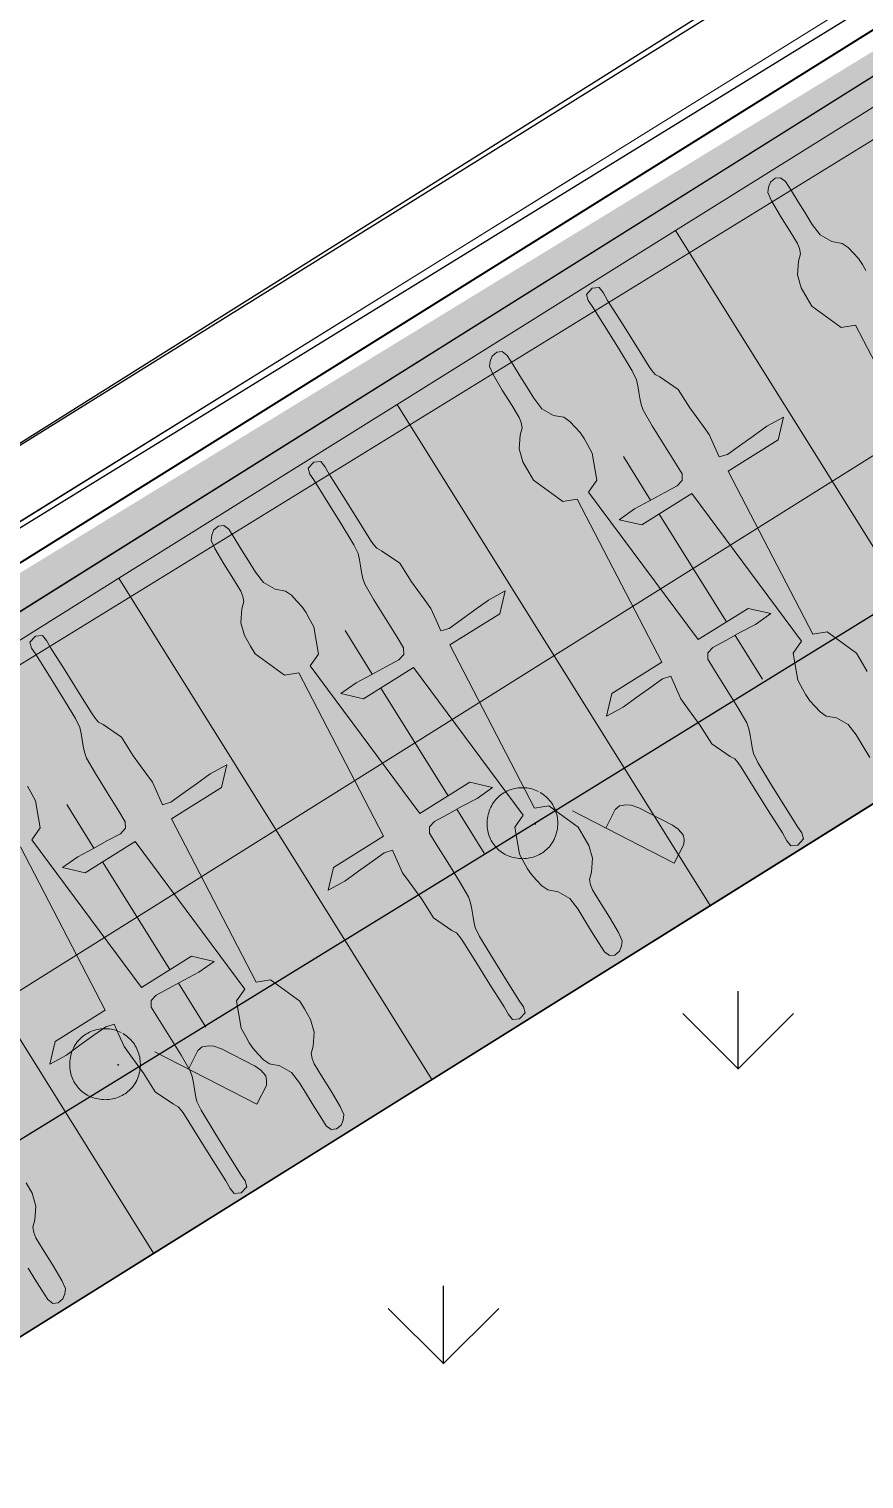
# Model space of a CAD drawing. Header units: metres. Extents: x 3 to 509016, y 4 to 6969473.
# Drawn here: x 507753.195 to 507755.74, y 6967248.743 to 6967253.16 of the extents above; entities that cross this region are included whole.
import ezdxf

# ---------------------------------------------------------------- set-up
doc = ezdxf.new("R2010")
doc.units = ezdxf.units.M
doc.layers.add('_PROP-BDY', color=6, linetype='Continuous', plot=False)
doc.layers.add('defpoints_hatch_bdy', color=47, linetype='Continuous', plot=False)
for name, color, linetype, lineweight in [('A-DETL-GENF', 252, 'Continuous', 5), ('A-FLOR', 252, 'Continuous', 5), ('D_UG_PIPES', 252, 'EXIST_SWD', 0), ('ROAD_FURNITURE', 252, 'Continuous', 0), ('S_RM_UG_PIPES', 252, 'EXIST_RISINGMAIN', 0)]:
    doc.layers.add(name, color=color, linetype=linetype, lineweight=lineweight)
for name, color, linetype in [('HATCH_LANDSCAPE', 1, 'Continuous'), ('mga2020bdy', 252, 'Continuous'), ('mga2020ROAD_FURNITURE', 252, 'Continuous'), ('mga2020ROAD_KERB_BACK', 252, 'Continuous'), ('mga2020ROAD_KERB_LIP', 252, 'Continuous'), ('mga2020TOPO_GEN', 252, 'Continuous'), ('STRINGS LIP', 60, 'Continuous'), ('XREF', 7, 'Continuous')]:
    doc.layers.add(name, color=color, linetype=linetype)
doc.layers.add('HATCH_PAVEMENT_FOOTPATH', color=7, linetype='Continuous', true_color=0xffe8a3)
doc.styles.get("Standard").update_dxf_attribs({"font": 'ARIALN.TTF'})
doc.linetypes.add('EXIST_RISINGMAIN', pattern='A,5,-2.5,5,-2,["RM",Standard,S=2.5,R=0,X=0,Y=-1.25],-5,5,-2.5,5,-2.5', length=34.5)
doc.linetypes.add('EXIST_SWD', pattern='A,5,-2.5,5,-2,["SWD",Standard,S=2.5,R=0,X=0,Y=-1.25],-8,5,-2.5,5,-2.5', length=37.5)

# ---------------------------------------------------------------- blocks, each defined once
blk = doc.blocks.new('XD_HATCH')
at = {"layer": 'HATCH_LANDSCAPE', "ltscale": 0.5}
h = blk.add_hatch(dxfattribs=at)
h.set_pattern_fill('GRASS', color=256, scale=0.05)
h.paths.add_polyline_path([(507765.6876, 6967256.9979), (507766.7115, 6967255.4419), (507751.6164, 6967242.3217), (507748.7956, 6967245.5671), (507737.8253, 6967236.032), (507740.6461, 6967232.7866), (507736.5214, 6967229.2015), (507736.2584, 6967228.8951), (507736.0784, 6967229.1466), (507735.8162, 6967229.5596), (507735.5842, 6967229.9902), (507735.3834, 6967230.4363), (507735.2151, 6967230.8956), (507735.1947, 6967230.9601), (507735.1169, 6967231.2239), (507735.0799, 6967231.3658), (507734.9786, 6967231.8443), (507734.9118, 6967232.3289), (507734.8797, 6967232.8171), (507734.8803, 6967233.246), (507734.8828, 6967233.3062), (507734.9203, 6967233.7944), (507734.9896, 6967234.2792), (507735.0933, 6967234.7572), (507735.1745, 6967235.0486), (507735.231, 6967235.2266), (507735.4019, 6967235.6849), (507735.5476, 6967236.0122), (507735.6051, 6967236.1298), (507735.6577, 6967236.2326), (507735.8387, 6967236.5602), (507736.1023, 6967236.972), (507736.3513, 6967237.3085), (507736.3954, 6967237.3633), (507736.7158, 6967237.7327), (507737.0357, 6967238.0527), (507737.0624, 6967238.0775), (507737.2362, 6967238.2327), (507737.8116, 6967238.7328), (507738.189, 6967239.0609), (507738.5664, 6967239.3889), (507738.9437, 6967239.7169), (507739.3211, 6967240.0449), (507739.6985, 6967240.3729), (507739.8922, 6967240.5412), (507740.4538, 6967241.028), (507740.8316, 6967241.3555), (507741.2094, 6967241.683), (507741.5872, 6967242.0104), (507741.9651, 6967242.3379), (507742.3429, 6967242.6654), (507742.7207, 6967242.9929), (507743.0985, 6967243.3204), (507743.4764, 6967243.6479), (507743.8542, 6967243.9754), (507744.232, 6967244.3028), (507744.6098, 6967244.6303), (507744.9877, 6967244.9578), (507745.3655, 6967245.2853), (507745.7433, 6967245.6128), (507746.1211, 6967245.9403), (507746.499, 6967246.2678), (507746.8768, 6967246.5953), (507747.2546, 6967246.9227), (507747.6324, 6967247.2502), (507748.0103, 6967247.5777), (507748.3881, 6967247.9052), (507748.7659, 6967248.2327), (507749.1437, 6967248.5602), (507749.5216, 6967248.8877), (507749.8994, 6967249.2152), (507750.2772, 6967249.5426), (507750.655, 6967249.8701), (507750.8401, 6967250.0329), (507750.9252, 6967249.8972), (507751.8789, 6967248.3707), (507765.4483, 6967256.8484)])
at = {"layer": 'HATCH_PAVEMENT_FOOTPATH'}
h = blk.add_hatch(color=256, dxfattribs=at)
h.dxf.hatch_style = 1
h.paths.add_polyline_path([(507751.8789, 6967248.3707), (507750.8192, 6967250.0668), (507764.199, 6967258.2482), (507768.6503, 6967260.7366), (507768.8747, 6967259.5551), (507765.4333, 6967257.405), (507765.6876, 6967256.9979)])
at = {"elevation": 4.784}
blk.add_lwpolyline([(507750.655, 6967249.8701), (507750.8401, 6967250.0329), (507750.9252, 6967249.8972), (507751.8789, 6967248.3707), (507765.4483, 6967256.8484), (507765.4746, 6967256.8649), (507766.7115, 6967255.4419), (507751.6164, 6967242.3217), (507748.7956, 6967245.5671)], dxfattribs=at)
at = {"layer": 'defpoints_hatch_bdy', "color": 4}
blk.add_lwpolyline([(507751.8789, 6967248.3707), (507750.8192, 6967250.0668), (507764.6279, 6967258.6941), (507765.6876, 6967256.9979)], close=True, dxfattribs=at)
blk = doc.blocks.new('25027_BNP_Skygate Play-Sheet - 000101 - SITE PLAN')
at = {"layer": '_PROP-BDY'}
blk.add_line((-2226983.4, 4009381.8), (-2226983.4, 4059443.9), dxfattribs=at)
at = {"layer": 'A-DETL-GENF'}
for p, q in [((-2228950.3, 4027767.5), (-2228957.7, 4027752.5)), ((-2228932.3, 4027774.6), (-2228950.3, 4027767.5)), ((-2228898.5, 4027774.4), (-2228932.3, 4027774.6)), ((-2228858.9, 4027774.4), (-2228898.5, 4027774.4)), ((-2228819.3, 4027774.6), (-2228858.9, 4027774.4)), ((-2228957.7, 4027752.5), (-2228954.9, 4027734.6)), ((-2228954.9, 4027734.6), (-2228945.4, 4027720.9)), ((-2228945.4, 4027720.9), (-2228932.4, 4027710.4)), ((-2228932.4, 4027710.4), (-2228905.6, 4027706.7)), ((-2228905.6, 4027706.7), (-2228850.9, 4027705.8)), ((-2228850.9, 4027705.8), (-2228796, 4027705.9)), ((-2228796, 4027705.9), (-2228753.2, 4027705)), ((-2228753.2, 4027705), (-2228736.5, 4027702.1)), ((-2228736.5, 4027702.1), (-2228721.5, 4027696)), ((-2228721.5, 4027696), (-2228705.7, 4027679.2)), ((-2228705.7, 4027679.2), (-2228671.7, 4027654.1)), ((-2228671.7, 4027654.1), (-2228632.4, 4027643.4)), ((-2228632.4, 4027643.4), (-2228596, 4027641.5)), ((-2228327.2, 4027388.7), (-2228330.4, 4027331.4)), ((-2228276.9, 4027338.4), (-2228327.2, 4027388.7)), ((-2228330.4, 4027331.4), (-2228326.6, 4027280.1)), ((-2228276.9, 4027158.4), (-2228276.9, 4027338.4)), ((-2228326.6, 4027280.1), (-2228323.7, 4027228.7)), ((-2228323.7, 4027228.7), (-2228320.8, 4027183.8)), ((-2228320.8, 4027183.8), (-2228327.8, 4027157.9)), ((-2228568.4, 4027161.7), (-2228630.5, 4027134.5)), ((-2228501.7, 4027161.9), (-2228568.4, 4027161.7)), ((-2228436.6, 4027166.5), (-2228501.7, 4027161.9)), ((-2228402, 4027168.6), (-2228436.6, 4027166.5)), ((-2228362.8, 4027163.1), (-2228402, 4027168.6)), ((-2228327.8, 4027157.9), (-2228362.8, 4027163.1)), ((-2227718.6, 4027113.7), (-2228276.9, 4027158.4)), ((-2228959.2, 4027121.6), (-2228968.8, 4027102.5)), ((-2228968.8, 4027102.5), (-2228961.9, 4027078)), ((-2228939.7, 4027123.8), (-2228959.2, 4027121.6)), ((-2228912.5, 4027122.5), (-2228939.7, 4027123.8)), ((-2228831.8, 4027122.9), (-2228912.5, 4027122.5)), ((-2228751, 4027122.9), (-2228831.8, 4027122.9)), ((-2228675.8, 4027123.2), (-2228751, 4027122.9)), ((-2228660.1, 4027123.6), (-2228675.8, 4027123.2)), ((-2228644.7, 4027125.8), (-2228660.1, 4027123.6)), ((-2228630.5, 4027134.5), (-2228644.7, 4027125.8)), ((-2228961.9, 4027078), (-2228943.7, 4027072.4)), ((-2228943.7, 4027072.4), (-2228922.6, 4027073.7)), ((-2228922.6, 4027073.7), (-2228852.1, 4027073.3)), ((-2228852.1, 4027073.3), (-2228771.4, 4027073.3)), ((-2228771.4, 4027073.3), (-2228690.6, 4027072.5)), ((-2228690.6, 4027072.5), (-2228660.7, 4027069.6)), ((-2228660.7, 4027069.6), (-2228643.2, 4027062.7)), ((-2228643.2, 4027062.7), (-2228625.6, 4027055)), ((-2228625.6, 4027055), (-2228607.6, 4027048.2)), ((-2228607.6, 4027048.2), (-2228589.5, 4027041.1)), ((-2228276.9, 4027028.6), (-2227718.6, 4027073.3)), ((-2227718.6, 4027073.3), (-2227701.5, 4027032.5)), ((-2228589.5, 4027041.1), (-2228571.2, 4027036.7)), ((-2228571.2, 4027036.7), (-2228516.3, 4027035.2)), ((-2228516.3, 4027035.2), (-2228449.2, 4027034.8)), ((-2228449.2, 4027034.8), (-2228382, 4027035.6)), ((-2228382, 4027035.6), (-2228343.7, 4027034.6)), ((-2228343.7, 4027034.6), (-2228326.6, 4027024.7)), ((-2228326.6, 4027024.7), (-2228320.8, 4027003.2)), ((-2228276.9, 4026848.6), (-2228276.9, 4027028.6)), ((-2227839.6, 4027038.9), (-2227889.9, 4026988.6)), ((-2227836.4, 4026981.6), (-2227839.6, 4027038.9)), ((-2227701.5, 4027032.5), (-2227623.7, 4027001)), ((-2228320.8, 4027003.2), (-2228323.7, 4026958.4)), ((-2227889.9, 4026988.6), (-2227889.9, 4026808.6)), ((-2227840.1, 4026930.3), (-2227836.4, 4026981.6)), ((-2227623.7, 4027001), (-2227594.1, 4026999.2)), ((-2227594.1, 4026999.2), (-2227572.7, 4026998.2)), ((-2228323.7, 4026958.4), (-2228326.6, 4026906.9)), ((-2227843, 4026878.9), (-2227840.1, 4026930.3)), ((-2228326.6, 4026906.9), (-2228330.4, 4026855.6)), ((-2227846, 4026834), (-2227843, 4026878.9)), ((-2228660.9, 4026829.5), (-2228681.2, 4026820.8)), ((-2228637.2, 4026834.6), (-2228660.9, 4026829.5)), ((-2228615.4, 4026838), (-2228637.2, 4026834.6)), ((-2228594.1, 4026839), (-2228615.4, 4026838)), ((-2228572.6, 4026838), (-2228594.1, 4026839)), ((-2228543.1, 4026836.3), (-2228572.6, 4026838)), ((-2228465.3, 4026804.7), (-2228543.1, 4026836.3)), ((-2228330.4, 4026855.6), (-2228327.2, 4026798.3)), ((-2228327.2, 4026798.3), (-2228276.9, 4026848.6)), ((-2227840.1, 4026812.6), (-2227846, 4026834)), ((-2228702.7, 4026797.3), (-2228738.4, 4026778)), ((-2228681.2, 4026820.8), (-2228702.7, 4026797.3)), ((-2228448.1, 4026763.9), (-2228465.3, 4026804.7)), ((-2227889.9, 4026808.6), (-2228448.1, 4026763.9)), ((-2227823, 4026802.6), (-2227840.1, 4026812.6)), ((-2227784.8, 4026801.6), (-2227823, 4026802.6)), ((-2227717.6, 4026802.4), (-2227784.8, 4026801.6)), ((-2227650.4, 4026802), (-2227717.6, 4026802.4)), ((-2227595.5, 4026800.5), (-2227650.4, 4026802)), ((-2227577.3, 4026796.1), (-2227595.5, 4026800.5)), ((-2227559.1, 4026789.1), (-2227577.3, 4026796.1)), ((-2227541.2, 4026782.2), (-2227559.1, 4026789.1)), ((-2228950.3, 4026767.5), (-2228957.7, 4026752.5)), ((-2228957.7, 4026752.5), (-2228954.9, 4026734.6)), ((-2228932.3, 4026774.6), (-2228950.3, 4026767.5)), ((-2228898.5, 4026774.4), (-2228932.3, 4026774.6)), ((-2228858.9, 4026774.4), (-2228898.5, 4026774.4)), ((-2228819.3, 4026774.6), (-2228858.9, 4026774.4)), ((-2228778.4, 4026774.1), (-2228819.3, 4026774.6)), ((-2228738.4, 4026778), (-2228778.4, 4026774.1)), ((-2227523.6, 4026774.5), (-2227541.2, 4026782.2)), ((-2227506, 4026767.6), (-2227523.6, 4026774.5)), ((-2227476.1, 4026764.7), (-2227506, 4026767.6)), ((-2227395.4, 4026763.9), (-2227476.1, 4026764.7)), ((-2227314.7, 4026763.9), (-2227395.4, 4026763.9)), ((-2227244.1, 4026763.5), (-2227314.7, 4026763.9)), ((-2227223, 4026764.8), (-2227244.1, 4026763.5)), ((-2227204.9, 4026759.2), (-2227223, 4026764.8)), ((-2227198, 4026734.7), (-2227204.9, 4026759.2)), ((-2228954.9, 4026734.6), (-2228945.4, 4026720.9)), ((-2228945.4, 4026720.9), (-2228932.4, 4026710.4)), ((-2228932.4, 4026710.4), (-2228905.6, 4026706.7)), ((-2228905.6, 4026706.7), (-2228850.9, 4026705.8)), ((-2228850.9, 4026705.8), (-2228796, 4026705.9)), ((-2228796, 4026705.9), (-2228753.2, 4026705)), ((-2228753.2, 4026705), (-2228736.5, 4026702.1)), ((-2228736.5, 4026702.1), (-2228721.5, 4026696)), ((-2228721.5, 4026696), (-2228705.7, 4026679.2)), ((-2228465.3, 4026682.7), (-2228448.1, 4026723.5)), ((-2228448.1, 4026723.5), (-2227889.9, 4026678.8)), ((-2227598.3, 4026675.5), (-2227536.3, 4026702.7)), ((-2227536.3, 4026702.7), (-2227522, 4026711.4)), ((-2227522, 4026711.4), (-2227506.7, 4026713.7)), ((-2227506.7, 4026713.7), (-2227490.9, 4026714)), ((-2227490.9, 4026714), (-2227415.7, 4026714.3)), ((-2227415.7, 4026714.3), (-2227335, 4026714.3)), ((-2227335, 4026714.3), (-2227254.2, 4026714.7)), ((-2227254.2, 4026714.7), (-2227227.1, 4026713.4)), ((-2227227.1, 4026713.4), (-2227207.5, 4026715.6)), ((-2227207.5, 4026715.6), (-2227198, 4026734.7)), ((-2228705.7, 4026679.2), (-2228671.7, 4026654.1)), ((-2228671.7, 4026654.1), (-2228632.4, 4026643.4)), ((-2228568.2, 4026641), (-2228465.3, 4026682.7)), ((-2227889.9, 4026678.8), (-2227889.9, 4026498.8)), ((-2227846, 4026653.4), (-2227838.9, 4026679.3)), ((-2227843, 4026608.5), (-2227846, 4026653.4)), ((-2227838.9, 4026679.3), (-2227803.9, 4026674.2)), ((-2227803.9, 4026674.2), (-2227764.8, 4026668.6)), ((-2227764.8, 4026668.6), (-2227730.1, 4026670.7)), ((-2227730.1, 4026670.7), (-2227665, 4026675.4)), ((-2227665, 4026675.4), (-2227598.3, 4026675.5)), ((-2228632.4, 4026643.4), (-2228596, 4026641.5)), ((-2228596, 4026641.5), (-2228568.2, 4026641)), ((-2227840.1, 4026557.1), (-2227843, 4026608.5)), ((-2227836.4, 4026505.8), (-2227840.1, 4026557.1)), ((-2227889.9, 4026498.8), (-2227839.6, 4026448.5)), ((-2227839.6, 4026448.5), (-2227836.4, 4026505.8)), ((-2228327.2, 4026388.7), (-2228330.4, 4026331.4)), ((-2228276.9, 4026338.4), (-2228327.2, 4026388.7)), ((-2228330.4, 4026331.4), (-2228326.6, 4026280.1)), ((-2228276.9, 4026158.4), (-2228276.9, 4026338.4)), ((-2228326.6, 4026280.1), (-2228323.7, 4026228.7)), ((-2228323.7, 4026228.7), (-2228320.8, 4026183.8)), ((-2228436.6, 4026166.5), (-2228501.7, 4026161.9)), ((-2228402, 4026168.6), (-2228436.6, 4026166.5)), ((-2228362.8, 4026163.1), (-2228402, 4026168.6)), ((-2228320.8, 4026183.8), (-2228327.8, 4026157.9)), ((-2227598.6, 4026196.3), (-2227701.5, 4026154.5)), ((-2227570.7, 4026195.7), (-2227598.6, 4026196.3)), ((-2227534.4, 4026193.9), (-2227570.7, 4026195.7)), ((-2227495, 4026183.2), (-2227534.4, 4026193.9)), ((-2227461, 4026158.1), (-2227495, 4026183.2)), ((-2228959.2, 4026121.6), (-2228968.8, 4026102.5)), ((-2228939.7, 4026123.8), (-2228959.2, 4026121.6)), ((-2228912.5, 4026122.5), (-2228939.7, 4026123.8)), ((-2228831.8, 4026122.9), (-2228912.5, 4026122.5)), ((-2228751, 4026122.9), (-2228831.8, 4026122.9)), ((-2228675.8, 4026123.2), (-2228751, 4026122.9)), ((-2228660.1, 4026123.6), (-2228675.8, 4026123.2)), ((-2228644.7, 4026125.8), (-2228660.1, 4026123.6)), ((-2228630.5, 4026134.5), (-2228644.7, 4026125.8)), ((-2228568.4, 4026161.7), (-2228630.5, 4026134.5)), ((-2228501.7, 4026161.9), (-2228568.4, 4026161.7)), ((-2228327.8, 4026157.9), (-2228362.8, 4026163.1)), ((-2227718.6, 4026113.7), (-2228276.9, 4026158.4)), ((-2227701.5, 4026154.5), (-2227718.6, 4026113.7)), ((-2227445.2, 4026141.2), (-2227461, 4026158.1)), ((-2227430.2, 4026135.1), (-2227445.2, 4026141.2)), ((-2227413.6, 4026132.2), (-2227430.2, 4026135.1)), ((-2227370.7, 4026131.3), (-2227413.6, 4026132.2)), ((-2227315.9, 4026131.4), (-2227370.7, 4026131.3)), ((-2227261.1, 4026130.5), (-2227315.9, 4026131.4)), ((-2227234.4, 4026126.8), (-2227261.1, 4026130.5)), ((-2227221.4, 4026116.4), (-2227234.4, 4026126.8)), ((-2228968.8, 4026102.5), (-2228961.9, 4026078)), ((-2228961.9, 4026078), (-2228943.7, 4026072.4)), ((-2227211.9, 4026102.6), (-2227221.4, 4026116.4)), ((-2227216.5, 4026069.7), (-2227209, 4026084.7)), ((-2227209, 4026084.7), (-2227211.9, 4026102.6)), ((-2228943.7, 4026072.4), (-2228922.6, 4026073.7)), ((-2228922.6, 4026073.7), (-2228852.1, 4026073.3)), ((-2228852.1, 4026073.3), (-2228771.4, 4026073.3)), ((-2228771.4, 4026073.3), (-2228690.6, 4026072.5)), ((-2228690.6, 4026072.5), (-2228660.7, 4026069.6)), ((-2228660.7, 4026069.6), (-2228643.2, 4026062.7)), ((-2228643.2, 4026062.7), (-2228625.6, 4026055)), ((-2228625.6, 4026055), (-2228607.6, 4026048.2)), ((-2228607.6, 4026048.2), (-2228589.5, 4026041.1)), ((-2228589.5, 4026041.1), (-2228571.2, 4026036.7)), ((-2228571.2, 4026036.7), (-2228516.3, 4026035.2)), ((-2228516.3, 4026035.2), (-2228449.2, 4026034.8)), ((-2228449.2, 4026034.8), (-2228382, 4026035.6)), ((-2228382, 4026035.6), (-2228343.7, 4026034.6)), ((-2228343.7, 4026034.6), (-2228326.6, 4026024.7)), ((-2228276.9, 4026028.6), (-2227718.6, 4026073.3)), ((-2227839.6, 4026038.9), (-2227889.9, 4025988.6)), ((-2227836.4, 4025981.6), (-2227839.6, 4026038.9)), ((-2227718.6, 4026073.3), (-2227701.5, 4026032.5)), ((-2227701.5, 4026032.5), (-2227623.7, 4026001)), ((-2227485.6, 4026016.4), (-2227464.1, 4026040)), ((-2227464.1, 4026040), (-2227428.3, 4026059.2)), ((-2227428.3, 4026059.2), (-2227388.4, 4026063.1)), ((-2227388.4, 4026063.1), (-2227347.4, 4026062.6)), ((-2227347.4, 4026062.6), (-2227307.8, 4026062.8)), ((-2227307.8, 4026062.8), (-2227268.2, 4026062.8)), ((-2227268.2, 4026062.8), (-2227234.4, 4026062.6)), ((-2227234.4, 4026062.6), (-2227216.5, 4026069.7)), ((-2228326.6, 4026024.7), (-2228320.8, 4026003.2)), ((-2228320.8, 4026003.2), (-2228323.7, 4025958.4)), ((-2228276.9, 4025848.6), (-2228276.9, 4026028.6)), ((-2227889.9, 4025988.6), (-2227889.9, 4025808.6)), ((-2227623.7, 4026001), (-2227594.1, 4025999.2)), ((-2227594.1, 4025999.2), (-2227572.7, 4025998.2)), ((-2227572.7, 4025998.2), (-2227551.3, 4025999.2)), ((-2227551.3, 4025999.2), (-2227529.6, 4026002.6)), ((-2227529.6, 4026002.6), (-2227505.8, 4026007.7)), ((-2227505.8, 4026007.7), (-2227485.6, 4026016.4)), ((-2228323.7, 4025958.4), (-2228326.6, 4025906.9)), ((-2227840.1, 4025930.3), (-2227836.4, 4025981.6)), ((-2228326.6, 4025906.9), (-2228330.4, 4025855.6)), ((-2227843, 4025878.9), (-2227840.1, 4025930.3)), ((-2228330.4, 4025855.6), (-2228327.2, 4025798.3)), ((-2227846, 4025834), (-2227843, 4025878.9)), ((-2228681.2, 4025820.8), (-2228702.7, 4025797.3)), ((-2228660.9, 4025829.5), (-2228681.2, 4025820.8)), ((-2228637.2, 4025834.6), (-2228660.9, 4025829.5)), ((-2228615.4, 4025838), (-2228637.2, 4025834.6)), ((-2228594.1, 4025839), (-2228615.4, 4025838)), ((-2228572.6, 4025838), (-2228594.1, 4025839)), ((-2228543.1, 4025836.3), (-2228572.6, 4025838)), ((-2228465.3, 4025804.7), (-2228543.1, 4025836.3)), ((-2228327.2, 4025798.3), (-2228276.9, 4025848.6)), ((-2227840.1, 4025812.6), (-2227846, 4025834)), ((-2227823, 4025802.6), (-2227840.1, 4025812.6)), ((-2228950.3, 4025767.5), (-2228957.7, 4025752.5)), ((-2228932.3, 4025774.6), (-2228950.3, 4025767.5)), ((-2228898.5, 4025774.4), (-2228932.3, 4025774.6)), ((-2228858.9, 4025774.4), (-2228898.5, 4025774.4)), ((-2228819.3, 4025774.6), (-2228858.9, 4025774.4)), ((-2228778.4, 4025774.1), (-2228819.3, 4025774.6)), ((-2228738.4, 4025778), (-2228778.4, 4025774.1)), ((-2228702.7, 4025797.3), (-2228738.4, 4025778)), ((-2228448.1, 4025763.9), (-2228465.3, 4025804.7)), ((-2227889.9, 4025808.6), (-2228448.1, 4025763.9)), ((-2227784.8, 4025801.6), (-2227823, 4025802.6)), ((-2227717.6, 4025802.4), (-2227784.8, 4025801.6)), ((-2227650.4, 4025802), (-2227717.6, 4025802.4)), ((-2227595.5, 4025800.5), (-2227650.4, 4025802)), ((-2227577.3, 4025796.1), (-2227595.5, 4025800.5)), ((-2227559.1, 4025789.1), (-2227577.3, 4025796.1)), ((-2227541.2, 4025782.2), (-2227559.1, 4025789.1)), ((-2227523.6, 4025774.5), (-2227541.2, 4025782.2)), ((-2227506, 4025767.6), (-2227523.6, 4025774.5)), ((-2227476.1, 4025764.7), (-2227506, 4025767.6)), ((-2228957.7, 4025752.5), (-2228954.9, 4025734.6)), ((-2228954.9, 4025734.6), (-2228945.4, 4025720.9)), ((-2228465.3, 4025682.7), (-2228448.1, 4025723.5)), ((-2228448.1, 4025723.5), (-2227889.9, 4025678.8)), ((-2227395.4, 4025763.9), (-2227476.1, 4025764.7)), ((-2227314.7, 4025763.9), (-2227395.4, 4025763.9)), ((-2227244.1, 4025763.5), (-2227314.7, 4025763.9)), ((-2227223, 4025764.8), (-2227244.1, 4025763.5)), ((-2227204.9, 4025759.2), (-2227223, 4025764.8)), ((-2227207.5, 4025715.6), (-2227198, 4025734.7)), ((-2227198, 4025734.7), (-2227204.9, 4025759.2)), ((-2228945.4, 4025720.9), (-2228932.4, 4025710.4)), ((-2228932.4, 4025710.4), (-2228905.6, 4025706.7)), ((-2228905.6, 4025706.7), (-2228850.9, 4025705.8)), ((-2228850.9, 4025705.8), (-2228796, 4025705.9)), ((-2228796, 4025705.9), (-2228753.2, 4025705)), ((-2228753.2, 4025705), (-2228736.5, 4025702.1)), ((-2228736.5, 4025702.1), (-2228721.5, 4025696)), ((-2228721.5, 4025696), (-2228705.7, 4025679.2)), ((-2228705.7, 4025679.2), (-2228671.7, 4025654.1)), ((-2228568.2, 4025641), (-2228465.3, 4025682.7)), ((-2227889.9, 4025678.8), (-2227889.9, 4025498.8)), ((-2227846, 4025653.4), (-2227838.9, 4025679.3)), ((-2227838.9, 4025679.3), (-2227803.9, 4025674.2)), ((-2227598.3, 4025675.5), (-2227536.3, 4025702.7)), ((-2227536.3, 4025702.7), (-2227522, 4025711.4)), ((-2227522, 4025711.4), (-2227506.7, 4025713.7)), ((-2227506.7, 4025713.7), (-2227490.9, 4025714)), ((-2227490.9, 4025714), (-2227415.7, 4025714.3)), ((-2227415.7, 4025714.3), (-2227335, 4025714.3)), ((-2227335, 4025714.3), (-2227254.2, 4025714.7)), ((-2227254.2, 4025714.7), (-2227227.1, 4025713.4)), ((-2227227.1, 4025713.4), (-2227207.5, 4025715.6)), ((-2228671.7, 4025654.1), (-2228632.4, 4025643.4)), ((-2228632.4, 4025643.4), (-2228596, 4025641.5)), ((-2228596, 4025641.5), (-2228568.2, 4025641)), ((-2227843, 4025608.5), (-2227846, 4025653.4)), ((-2227803.9, 4025674.2), (-2227764.8, 4025668.6)), ((-2227764.8, 4025668.6), (-2227730.1, 4025670.7)), ((-2227730.1, 4025670.7), (-2227665, 4025675.4)), ((-2227665, 4025675.4), (-2227598.3, 4025675.5)), ((-2227840.1, 4025557.1), (-2227843, 4025608.5)), ((-2227836.4, 4025505.8), (-2227840.1, 4025557.1)), ((-2227839.6, 4025448.5), (-2227836.4, 4025505.8)), ((-2227889.9, 4025498.8), (-2227839.6, 4025448.5)), ((-2228327.2, 4025388.7), (-2228330.4, 4025331.4)), ((-2228276.9, 4025338.4), (-2228327.2, 4025388.7)), ((-2228330.4, 4025331.4), (-2228326.6, 4025280.1)), ((-2228276.9, 4025158.4), (-2228276.9, 4025338.4)), ((-2228326.6, 4025280.1), (-2228323.7, 4025228.7)), ((-2228323.7, 4025228.7), (-2228320.8, 4025183.8)), ((-2227598.6, 4025196.3), (-2227701.5, 4025154.5)), ((-2227570.7, 4025195.7), (-2227598.6, 4025196.3)), ((-2227534.4, 4025193.9), (-2227570.7, 4025195.7)), ((-2227495, 4025183.2), (-2227534.4, 4025193.9)), ((-2228568.4, 4025161.7), (-2228630.5, 4025134.5)), ((-2228501.7, 4025161.9), (-2228568.4, 4025161.7)), ((-2228436.6, 4025166.5), (-2228501.7, 4025161.9)), ((-2228402, 4025168.6), (-2228436.6, 4025166.5)), ((-2228362.8, 4025163.1), (-2228402, 4025168.6)), ((-2228327.8, 4025157.9), (-2228362.8, 4025163.1)), ((-2228320.8, 4025183.8), (-2228327.8, 4025157.9)), ((-2227718.6, 4025113.7), (-2228276.9, 4025158.4)), ((-2227701.5, 4025154.5), (-2227718.6, 4025113.7)), ((-2227461, 4025158.1), (-2227495, 4025183.2)), ((-2227445.2, 4025141.2), (-2227461, 4025158.1)), ((-2228959.2, 4025121.6), (-2228968.8, 4025102.5)), ((-2228939.7, 4025123.8), (-2228959.2, 4025121.6)), ((-2228912.5, 4025122.5), (-2228939.7, 4025123.8)), ((-2228831.8, 4025122.9), (-2228912.5, 4025122.5)), ((-2228751, 4025122.9), (-2228831.8, 4025122.9)), ((-2228675.8, 4025123.2), (-2228751, 4025122.9)), ((-2228660.1, 4025123.6), (-2228675.8, 4025123.2)), ((-2228644.7, 4025125.8), (-2228660.1, 4025123.6)), ((-2228630.5, 4025134.5), (-2228644.7, 4025125.8)), ((-2227430.2, 4025135.1), (-2227445.2, 4025141.2)), ((-2227413.6, 4025132.2), (-2227430.2, 4025135.1)), ((-2227370.7, 4025131.3), (-2227413.6, 4025132.2)), ((-2227315.9, 4025131.4), (-2227370.7, 4025131.3)), ((-2227261.1, 4025130.5), (-2227315.9, 4025131.4)), ((-2227234.4, 4025126.8), (-2227261.1, 4025130.5)), ((-2227221.4, 4025116.4), (-2227234.4, 4025126.8)), ((-2227211.9, 4025102.6), (-2227221.4, 4025116.4)), ((-2228968.8, 4025102.5), (-2228961.9, 4025078)), ((-2228961.9, 4025078), (-2228943.7, 4025072.4)), ((-2228943.7, 4025072.4), (-2228922.6, 4025073.7)), ((-2228922.6, 4025073.7), (-2228852.1, 4025073.3)), ((-2228852.1, 4025073.3), (-2228771.4, 4025073.3)), ((-2228771.4, 4025073.3), (-2228690.6, 4025072.5)), ((-2228690.6, 4025072.5), (-2228660.7, 4025069.6)), ((-2228660.7, 4025069.6), (-2228643.2, 4025062.7)), ((-2228643.2, 4025062.7), (-2228625.6, 4025055)), ((-2228276.9, 4025028.6), (-2227718.6, 4025073.3)), ((-2227718.6, 4025073.3), (-2227701.5, 4025032.5)), ((-2227428.3, 4025059.2), (-2227388.4, 4025063.1)), ((-2227388.4, 4025063.1), (-2227347.4, 4025062.6)), ((-2227347.4, 4025062.6), (-2227307.8, 4025062.8)), ((-2227307.8, 4025062.8), (-2227268.2, 4025062.8)), ((-2227268.2, 4025062.8), (-2227234.4, 4025062.6)), ((-2227234.4, 4025062.6), (-2227216.5, 4025069.7)), ((-2227216.5, 4025069.7), (-2227209, 4025084.7)), ((-2227209, 4025084.7), (-2227211.9, 4025102.6)), ((-2228625.6, 4025055), (-2228607.6, 4025048.2)), ((-2228607.6, 4025048.2), (-2228589.5, 4025041.1)), ((-2228589.5, 4025041.1), (-2228571.2, 4025036.7)), ((-2228571.2, 4025036.7), (-2228516.3, 4025035.2)), ((-2228516.3, 4025035.2), (-2228449.2, 4025034.8)), ((-2228449.2, 4025034.8), (-2228382, 4025035.6)), ((-2228382, 4025035.6), (-2228343.7, 4025034.6)), ((-2228343.7, 4025034.6), (-2228326.6, 4025024.7)), ((-2228326.6, 4025024.7), (-2228320.8, 4025003.2)), ((-2228276.9, 4024848.6), (-2228276.9, 4025028.6)), ((-2227839.6, 4025038.9), (-2227889.9, 4024988.6)), ((-2227836.4, 4024981.6), (-2227839.6, 4025038.9)), ((-2227701.5, 4025032.5), (-2227623.7, 4025001)), ((-2227505.8, 4025007.7), (-2227485.6, 4025016.4)), ((-2227485.6, 4025016.4), (-2227464.1, 4025040)), ((-2227464.1, 4025040), (-2227428.3, 4025059.2)), ((-2228320.8, 4025003.2), (-2228323.7, 4024958.4)), ((-2227889.9, 4024988.6), (-2227889.9, 4024808.6)), ((-2227840.1, 4024930.3), (-2227836.4, 4024981.6)), ((-2227623.7, 4025001), (-2227594.1, 4024999.2)), ((-2227594.1, 4024999.2), (-2227572.7, 4024998.2)), ((-2227572.7, 4024998.2), (-2227551.3, 4024999.2)), ((-2227551.3, 4024999.2), (-2227529.6, 4025002.6)), ((-2227529.6, 4025002.6), (-2227505.8, 4025007.7)), ((-2228323.7, 4024958.4), (-2228326.6, 4024906.9)), ((-2227843, 4024878.9), (-2227840.1, 4024930.3)), ((-2228326.6, 4024906.9), (-2228330.4, 4024855.6)), ((-2228330.4, 4024855.6), (-2228327.2, 4024798.3)), ((-2228327.2, 4024798.3), (-2228276.9, 4024848.6)), ((-2227846, 4024834), (-2227843, 4024878.9)), ((-2228702.7, 4024797.3), (-2228738.4, 4024778)), ((-2228681.2, 4024820.8), (-2228702.7, 4024797.3)), ((-2228660.9, 4024829.5), (-2228681.2, 4024820.8)), ((-2228637.2, 4024834.6), (-2228660.9, 4024829.5)), ((-2228615.4, 4024838), (-2228637.2, 4024834.6)), ((-2228594.1, 4024839), (-2228615.4, 4024838)), ((-2228572.6, 4024838), (-2228594.1, 4024839)), ((-2228543.1, 4024836.3), (-2228572.6, 4024838)), ((-2228465.3, 4024804.7), (-2228543.1, 4024836.3)), ((-2228448.1, 4024763.9), (-2228465.3, 4024804.7)), ((-2227889.9, 4024808.6), (-2228448.1, 4024763.9)), ((-2227840.1, 4024812.6), (-2227846, 4024834)), ((-2227823, 4024802.6), (-2227840.1, 4024812.6)), ((-2227784.8, 4024801.6), (-2227823, 4024802.6)), ((-2227717.6, 4024802.4), (-2227784.8, 4024801.6)), ((-2227650.4, 4024802), (-2227717.6, 4024802.4)), ((-2227595.5, 4024800.5), (-2227650.4, 4024802)), ((-2227577.3, 4024796.1), (-2227595.5, 4024800.5)), ((-2227559.1, 4024789.1), (-2227577.3, 4024796.1)), ((-2228819.3, 4024774.6), (-2228858.9, 4024774.4)), ((-2228778.4, 4024774.1), (-2228819.3, 4024774.6)), ((-2228738.4, 4024778), (-2228778.4, 4024774.1)), ((-2227541.2, 4024782.2), (-2227559.1, 4024789.1)), ((-2227523.6, 4024774.5), (-2227541.2, 4024782.2)), ((-2227506, 4024767.6), (-2227523.6, 4024774.5)), ((-2227476.1, 4024764.7), (-2227506, 4024767.6)), ((-2227395.4, 4024763.9), (-2227476.1, 4024764.7)), ((-2227314.7, 4024763.9), (-2227395.4, 4024763.9)), ((-2227244.1, 4024763.5), (-2227314.7, 4024763.9)), ((-2227223, 4024764.8), (-2227244.1, 4024763.5)), ((-2227204.9, 4024759.2), (-2227223, 4024764.8)), ((-2227198, 4024734.7), (-2227204.9, 4024759.2)), ((-2228465.3, 4024682.7), (-2228448.1, 4024723.5)), ((-2228448.1, 4024723.5), (-2227889.9, 4024678.8)), ((-2227536.3, 4024702.7), (-2227522, 4024711.4)), ((-2227522, 4024711.4), (-2227506.7, 4024713.7)), ((-2227506.7, 4024713.7), (-2227490.9, 4024714)), ((-2227490.9, 4024714), (-2227415.7, 4024714.3)), ((-2227415.7, 4024714.3), (-2227335, 4024714.3)), ((-2227335, 4024714.3), (-2227254.2, 4024714.7)), ((-2227254.2, 4024714.7), (-2227227.1, 4024713.4)), ((-2227227.1, 4024713.4), (-2227207.5, 4024715.6)), ((-2227207.5, 4024715.6), (-2227198, 4024734.7)), ((-2228568.2, 4024641), (-2228465.3, 4024682.7)), ((-2227889.9, 4024678.8), (-2227889.9, 4024498.8)), ((-2227846, 4024653.4), (-2227838.9, 4024679.3)), ((-2227838.9, 4024679.3), (-2227803.9, 4024674.2)), ((-2227803.9, 4024674.2), (-2227764.8, 4024668.6)), ((-2227764.8, 4024668.6), (-2227730.1, 4024670.7)), ((-2227730.1, 4024670.7), (-2227665, 4024675.4)), ((-2227665, 4024675.4), (-2227598.3, 4024675.5)), ((-2227598.3, 4024675.5), (-2227536.3, 4024702.7)), ((-2228632.4, 4024643.4), (-2228596, 4024641.5)), ((-2228596, 4024641.5), (-2228568.2, 4024641)), ((-2227843, 4024608.5), (-2227846, 4024653.4)), ((-2227840.1, 4024557.1), (-2227843, 4024608.5)), ((-2227836.4, 4024505.8), (-2227840.1, 4024557.1)), ((-2227889.9, 4024498.8), (-2227839.6, 4024448.5)), ((-2227839.6, 4024448.5), (-2227836.4, 4024505.8)), ((-2227598.6, 4024196.3), (-2227701.5, 4024154.5)), ((-2227570.7, 4024195.7), (-2227598.6, 4024196.3)), ((-2227534.4, 4024193.9), (-2227570.7, 4024195.7)), ((-2227495, 4024183.2), (-2227534.4, 4024193.9)), ((-2227461, 4024158.1), (-2227495, 4024183.2)), ((-2227718.6, 4024113.7), (-2228276.9, 4024158.4)), ((-2227701.5, 4024154.5), (-2227718.6, 4024113.7)), ((-2227445.2, 4024141.2), (-2227461, 4024158.1)), ((-2227430.2, 4024135.1), (-2227445.2, 4024141.2)), ((-2227413.6, 4024132.2), (-2227430.2, 4024135.1)), ((-2227370.7, 4024131.3), (-2227413.6, 4024132.2)), ((-2227315.9, 4024131.4), (-2227370.7, 4024131.3)), ((-2227261.1, 4024130.5), (-2227315.9, 4024131.4)), ((-2227234.4, 4024126.8), (-2227261.1, 4024130.5)), ((-2227221.4, 4024116.4), (-2227234.4, 4024126.8)), ((-2227211.9, 4024102.6), (-2227221.4, 4024116.4)), ((-2227209, 4024084.7), (-2227211.9, 4024102.6)), ((-2227464.1, 4024040), (-2227428.3, 4024059.2)), ((-2227428.3, 4024059.2), (-2227388.4, 4024063.1)), ((-2227388.4, 4024063.1), (-2227347.4, 4024062.6)), ((-2227347.4, 4024062.6), (-2227307.8, 4024062.8)), ((-2227307.8, 4024062.8), (-2227268.2, 4024062.8)), ((-2227268.2, 4024062.8), (-2227234.4, 4024062.6)), ((-2227234.4, 4024062.6), (-2227216.5, 4024069.7)), ((-2227216.5, 4024069.7), (-2227209, 4024084.7)), ((-2227551.3, 4023999.2), (-2227529.6, 4024002.6)), ((-2227529.6, 4024002.6), (-2227505.8, 4024007.7)), ((-2227505.8, 4024007.7), (-2227485.6, 4024016.4)), ((-2227485.6, 4024016.4), (-2227464.1, 4024040)), ((-2227594.1, 4023999.2), (-2227572.7, 4023998.2)), ((-2227572.7, 4023998.2), (-2227551.3, 4023999.2))]:
    blk.add_line(p, q, dxfattribs=at)
at = {"layer": 'A-FLOR'}
for p, q in [((-2226870.7, 4030891.6), (-2226881.5, 4024562.2)), ((-2228983.4, 4029426.1), (-2228983.4, 4013143.9)), ((-2226867.7, 4029426.1), (-2226891.1, 4021174.9)), ((-2228983.4, 4027426.1), (-2228983.4, 4028426.1)), ((-2227183.4, 4027426.1), (-2228983.4, 4027426.1)), ((-2228983.4, 4026426.1), (-2228983.4, 4027426.1)), ((-2228983.4, 4027426.1), (-2227183.4, 4027426.1)), ((-2227183.4, 4027426.1), (-2227183.4, 4026426.1)), ((-2228483.4, 4026926.1), (-2228325.5, 4026926.1)), ((-2228276.9, 4026926.1), (-2227889.9, 4026926.1)), ((-2227840.4, 4026926.1), (-2227683.4, 4026926.1)), ((-2227183.4, 4026426.1), (-2228983.4, 4026426.1)), ((-2228983.4, 4025426.1), (-2228983.4, 4026426.1)), ((-2228983.4, 4026426.1), (-2227183.4, 4026426.1)), ((-2227183.4, 4026426.1), (-2227183.4, 4025426.1)), ((-2228483.4, 4025926.1), (-2228325.5, 4025926.1)), ((-2228276.9, 4025926.1), (-2227889.9, 4025926.1)), ((-2227840.4, 4025926.1), (-2227683.4, 4025926.1)), ((-2227183.4, 4025426.1), (-2228983.4, 4025426.1)), ((-2228983.4, 4024426.1), (-2228983.4, 4025426.1)), ((-2228983.4, 4025426.1), (-2227183.4, 4025426.1)), ((-2227183.4, 4025426.1), (-2227183.4, 4024426.1)), ((-2228483.4, 4024926.1), (-2228325.5, 4024926.1)), ((-2228276.9, 4024926.1), (-2227889.9, 4024926.1)), ((-2227840.4, 4024926.1), (-2227683.4, 4024926.1)), ((-2227183.4, 4024426.1), (-2228983.4, 4024426.1)), ((-2228983.4, 4024426.1), (-2227183.4, 4024426.1)), ((-2227183.4, 4024426.1), (-2227183.4, 4023426.1))]:
    blk.add_line(p, q, dxfattribs=at)
blk = doc.blocks.new('XE_ARCH')
at = {"xscale": 0.001, "yscale": 0.001, "zscale": 0.001, "rotation": 121.996}
blk.add_blockref('25027_BNP_Skygate Play-Sheet - 000101 - SITE PLAN', (509988.1258, 6971273.7702), dxfattribs=at)
blk = doc.blocks.new('XE_LOT BOUNDARY')
at = {"layer": '_PROP-BDY'}
blk.add_line((507767.8185, 6967260.6875), (507725.3615, 6967234.1616), dxfattribs=at)
blk = doc.blocks.new('BAC R BOL SMALL')
for p, q in [((-2.4982, 3.6265), (-2.6702, 3.5026)), ((-2.3209, 3.7415), (-2.4982, 3.6265)), ((-2.1385, 3.8476), (-2.3209, 3.7415)), ((-1.9516, 3.9447), (-2.1385, 3.8476)), ((-1.7605, 4.0325), (-1.9516, 3.9447)), ((-1.5655, 4.1112), (-1.7605, 4.0325)), ((-1.367, 4.1804), (-1.5655, 4.1112)), ((-1.1654, 4.2401), (-1.367, 4.1804)), ((-0.9611, 4.2902), (-1.1654, 4.2401)), ((-0.7544, 4.3306), (-0.9611, 4.2902)), ((-0.5458, 4.3611), (-0.7544, 4.3306)), ((-0.3356, 4.3816), (-0.5458, 4.3611)), ((-0.1241, 4.392), (-0.3356, 4.3816)), ((0.0882, 4.3922), (-0.1241, 4.392)), ((0.301, 4.3821), (0.0882, 4.3922)), ((0.5139, 4.3616), (0.301, 4.3821)), ((0.7265, 4.3305), (0.5139, 4.3616)), ((0.9385, 4.2888), (0.7265, 4.3305)), ((1.1495, 4.2362), (0.9385, 4.2888)), ((1.359, 4.1728), (1.1495, 4.2362)), ((1.5668, 4.0983), (1.359, 4.1728)), ((1.7725, 4.0127), (1.5668, 4.0983)), ((1.9756, 3.9158), (1.7725, 4.0127)), ((2.364, 3.6868), (2.1736, 3.8056)), ((2.5466, 3.5598), (2.364, 3.6868)), ((-3.9185, 1.9844), (-4.0159, 1.7589)), ((-3.8088, 2.2087), (-3.9185, 1.9844)), ((-3.6931, 2.3988), (-3.8088, 2.2087)), ((-3.569, 2.5811), (-3.6931, 2.3988)), ((-3.4369, 2.7554), (-3.569, 2.5811)), ((-3.2973, 2.9215), (-3.4369, 2.7554)), ((-3.1504, 3.0794), (-3.2973, 2.9215)), ((-2.9967, 3.229), (-3.1504, 3.0794)), ((-2.8365, 3.3701), (-2.9967, 3.229)), ((-2.6702, 3.5026), (-2.8365, 3.3701)), ((2.7214, 3.4249), (2.5466, 3.5598)), ((2.8881, 3.2825), (2.7214, 3.4249)), ((3.0465, 3.1328), (2.8881, 3.2825)), ((3.1966, 2.9762), (3.0465, 3.1328)), ((3.3382, 2.813), (3.1966, 2.9762)), ((3.4711, 2.6437), (3.3382, 2.813)), ((3.5951, 2.4684), (3.4711, 2.6437)), ((3.7101, 2.2875), (3.5951, 2.4684)), ((3.816, 2.1015), (3.7101, 2.2875)), ((3.9126, 1.9105), (3.816, 2.1015)), ((3.9998, 1.7149), (3.9126, 1.9105)), ((11.9592, 2.1519), (11.43, 1.6933)), ((12.7353, 2.293), (11.9592, 2.1519)), ((13.3703, 2.2225), (12.7353, 2.293)), ((14.3228, 1.905), (13.3703, 2.2225)), ((18.4856, -0.2117), (14.3228, 1.905)), ((-4.3679, 0.1747), (-4.3729, -0.0484)), ((-4.3519, 0.3993), (-4.3679, 0.1747)), ((-4.3247, 0.625), (-4.3519, 0.3993)), ((-4.2862, 0.8515), (-4.3247, 0.625)), ((-4.2362, 1.0785), (-4.2862, 0.8515)), ((-4.1746, 1.3056), (-4.2362, 1.0785)), ((-4.1012, 1.5325), (-4.1746, 1.3056)), ((-4.0159, 1.7589), (-4.1012, 1.5325)), ((4.0773, 1.5151), (3.9998, 1.7149)), ((4.145, 1.3114), (4.0773, 1.5151)), ((4.2028, 1.1041), (4.145, 1.3114)), ((4.2506, 0.8936), (4.2028, 1.1041)), ((4.2881, 0.6801), (4.2506, 0.8936)), ((4.3152, 0.4641), (4.2881, 0.6801)), ((4.3318, 0.2458), (4.3152, 0.4641)), ((4.3376, 0.0256), (4.3318, 0.2458)), ((4.3327, -0.1962), (4.3376, 0.0256)), ((6.1384, 1.5522), (18.6973, -4.9036)), ((11.43, 1.6933), (10.2659, -0.5997)), ((-4.3729, -0.0484), (-4.367, -0.2697)), ((-4.367, -0.2697), (-4.3504, -0.4889)), ((-4.3504, -0.4889), (-4.3233, -0.7057)), ((-4.3233, -0.7057), (-4.2858, -0.9197)), ((-4.2858, -0.9197), (-4.2381, -1.1305)), ((-4.2381, -1.1305), (-4.1802, -1.3379)), ((-4.1802, -1.3379), (-4.1125, -1.5415)), ((-4.1125, -1.5415), (-4.035, -1.741)), ((-4.035, -1.741), (-3.9478, -1.936)), ((3.8833, -1.9876), (3.9807, -1.7651)), ((3.9807, -1.7651), (4.066, -1.5415)), ((4.066, -1.5415), (4.1394, -1.3172)), ((4.1394, -1.3172), (4.201, -1.0925)), ((4.201, -1.0925), (4.251, -0.8677)), ((4.251, -0.8677), (4.2895, -0.6432)), ((4.2895, -0.6432), (4.3167, -0.4192)), ((4.3167, -0.4192), (4.3327, -0.1962)), ((19.1911, -0.7409), (18.4856, -0.2117)), ((19.7909, -1.4111), (19.1911, -0.7409)), ((19.8967, -2.0109), (19.7909, -1.4111)), ((-3.9478, -1.936), (-3.8512, -2.1263)), ((-3.8512, -2.1263), (-3.7453, -2.3115)), ((-3.7453, -2.3115), (-3.6303, -2.4912)), ((-3.6303, -2.4912), (-3.5063, -2.6651)), ((-3.5063, -2.6651), (-3.3734, -2.8329)), ((-3.3734, -2.8329), (-3.2318, -2.9943)), ((-3.2318, -2.9943), (-3.0817, -3.1489)), ((-3.0817, -3.1489), (-2.9233, -3.2965)), ((-2.9233, -3.2965), (-2.7566, -3.4365)), ((-2.7566, -3.4365), (-2.5818, -3.5688)), ((-2.5818, -3.5688), (-2.3992, -3.6931)), ((2.457, -3.6233), (2.6306, -3.5003)), ((2.6306, -3.5003), (2.7982, -3.3685)), ((2.7982, -3.3685), (2.9594, -3.2279)), ((2.9594, -3.2279), (3.1139, -3.0788)), ((3.1139, -3.0788), (3.2613, -2.9211)), ((3.2613, -2.9211), (3.4013, -2.7552)), ((3.4013, -2.7552), (3.5336, -2.5811)), ((3.5336, -2.5811), (3.6578, -2.3989)), ((3.6578, -2.3989), (3.7736, -2.2088)), ((3.7736, -2.2088), (3.8833, -1.9876)), ((18.6973, -4.9036), (19.8614, -2.6106)), ((19.8614, -2.6106), (19.8967, -2.0109)), ((-2.3992, -3.6931), (-2.2088, -3.8088)), ((-2.2088, -3.8088), (-1.9877, -3.9154)), ((-1.9877, -3.9154), (-1.7652, -4.0101)), ((-1.7652, -4.0101), (-1.5416, -4.0931)), ((-1.5416, -4.0931), (-1.3173, -4.1646)), ((-1.3173, -4.1646), (-1.0926, -4.2245)), ((-1.0926, -4.2245), (-0.8679, -4.2732)), ((-0.8679, -4.2732), (-0.6435, -4.3106)), ((-0.6435, -4.3106), (-0.4197, -4.337)), ((-0.4197, -4.337), (-0.1969, -4.3525)), ((-0.1969, -4.3525), (0.0246, -4.3573)), ((0.0246, -4.3573), (0.2444, -4.3514)), ((0.2444, -4.3514), (0.4623, -4.335)), ((0.4623, -4.335), (0.6778, -4.3082)), ((0.6778, -4.3082), (0.8906, -4.2712)), ((0.8906, -4.2712), (1.1005, -4.2241)), ((1.1005, -4.2241), (1.307, -4.1671)), ((1.307, -4.1671), (1.5099, -4.1002)), ((1.5099, -4.1002), (1.7087, -4.0236)), ((1.7087, -4.0236), (1.9031, -3.9375)), ((1.9031, -3.9375), (2.0929, -3.842)), ((2.0929, -3.842), (2.2776, -3.7372)), ((2.2776, -3.7372), (2.457, -3.6233))]:
    blk.add_line(p, q)
blk = doc.blocks.new('XE_SURVEY')
at = {"layer": 'D_UG_PIPES', "flags": 128}
blk.add_lwpolyline([(507716.9447, 6967228.7162), (507720.9949, 6967231.9946), (507721.8177, 6967232.6612), (507728.3424, 6967236.3598), (507737.4607, 6967241.5661), (507738.8597, 6967242.3772), (507740.1304, 6967243.1743), (507740.9775, 6967243.7057), (507743.9514, 6967245.5512), (507752.0419, 6967250.5306), (507755.8742, 6967252.8893), (507757.1491, 6967253.6795), (507759.1677, 6967254.9422), (507759.6377, 6967255.6032), (507762.3373, 6967262.6002), (507763.9398, 6967266.8052), (507765.5351, 6967271.013), (507768.1357, 6967277.8982)], dxfattribs=at)
at = {"layer": 'mga2020bdy'}
blk.add_polyline3d([(507722.5905, 6967232.6075, 4.3474), (507725.1204, 6967234.2155, 4.3986), (507729.3938, 6967236.8067, 4.4566), (507733.0248, 6967239.0482, 4.469), (507736.0993, 6967240.9477, 4.4527), (507736.6834, 6967241.3067, 4.4393), (507736.9844, 6967241.4339, 4.4329), (507737.975, 6967242.3757, 4.4239), (507738.0041, 6967242.4202, 4.4222), (507740.823, 6967244.1743, 4.4566), (507752.055, 6967251.1994, 4.5262), (507759.1248, 6967255.6432, 4.4809), (507762.5143, 6967257.7594, 4.509), (507764.0703, 6967258.6973, 4.5203), (507768.0649, 6967260.9222, 4.5487), (507768.4417, 6967261.119, 4.552), (507772.9333, 6967263.3018, 4.591), (507777.8674, 6967265.5383, 4.6363), (507783.8819, 6967268.22, 4.6925)], dxfattribs=at)
at = {"layer": 'mga2020ROAD_FURNITURE'}
for p in [(507754.7381, 6967250.7386, 4.5965), (507754.7381, 6967250.7386, 4.5965), (507753.4668, 6967250.0046, 4.5913), (507753.4668, 6967250.0046, 4.5913)]:
    blk.add_point(p, dxfattribs=at)
at = {"layer": 'mga2020ROAD_KERB_BACK'}
blk.add_polyline3d([(507738.2228, 6967241.4591, 4.5329), (507740.5152, 6967242.8258, 4.5216), (507741.08, 6967243.8212, 4.5636), (507746.5121, 6967247.2219, 4.6144), (507752.2955, 6967250.8388, 4.6445), (507757.8965, 6967254.3534, 4.6285), (507759.1736, 6967254.499, 4.5861), (507761.3848, 6967256.0005, 4.6263), (507762.5074, 6967257.2531, 4.6308), (507763.0964, 6967257.6156, 4.6351), (507767.4311, 6967260.1022, 4.6661), (507768.2485, 6967260.5368, 4.6718), (507771.8944, 6967262.3499, 4.7037), (507773.1568, 6967262.9317, 4.7146), (507778.0594, 6967265.1621, 4.7595), (507784.0446, 6967267.8262, 4.8092)], dxfattribs=at)
at = {"layer": 'mga2020ROAD_KERB_LIP'}
blk.add_polyline3d([(507783.8819, 6967268.22, 4.6925), (507777.8674, 6967265.5383, 4.6363), (507772.9333, 6967263.3018, 4.591), (507768.4417, 6967261.119, 4.552), (507768.0649, 6967260.9222, 4.5487), (507764.0703, 6967258.6973, 4.5203), (507762.5143, 6967257.7594, 4.509), (507759.1248, 6967255.6432, 4.4809), (507757.4654, 6967254.5665, 4.4958), (507752.055, 6967251.1994, 4.5262), (507746.2396, 6967247.5524, 4.5016), (507740.823, 6967244.1743, 4.4566), (507737.975, 6967242.3757, 4.4239)], dxfattribs=at)
at = {"layer": 'mga2020TOPO_GEN'}
blk.add_polyline3d([(507721.4061, 6967230.9471, 4.3849), (507722.8503, 6967231.8206, 4.4603), (507725.9428, 6967226.5822, 4.5347), (507728.7643, 6967229.3076, 4.3792), (507732.4014, 6967233.8998, 4.4481), (507736.333, 6967237.9283, 4.5187), (507738.4795, 6967240.1832, 4.5227), (507742.8798, 6967243.4148, 4.5515), (507748.1545, 6967246.6967, 4.5782), (507754.6316, 6967250.6759, 4.5949), (507759.7921, 6967253.8601, 4.5724), (507763.226, 6967256.0566, 4.6167), (507767.2843, 6967258.544, 4.6833), (507767.3115, 6967260.0389, 4.6591)], dxfattribs=at)
at = {"layer": 'S_RM_UG_PIPES'}
blk.add_lwpolyline([(507783.0387, 6967266.9042), (507782.2027, 6967265.9602), (507774.9124, 6967262.4329), (507770.4424, 6967260.194), (507766.0161, 6967257.8685), (507761.8947, 6967255.7032), (507756.9433, 6967252.5983), (507752.2532, 6967249.6573), (507747.9878, 6967247.1179), (507745.4098, 6967245.5836), (507743.6911, 6967244.5608), (507741.1352, 6967242.9905), (507734.7873, 6967238.9962), (507730.5554, 6967236.3333), (507726.0446, 6967234.1852), (507725.0957, 6967233.7482), (507720.8087, 6967233.4102), (507720.2157, 6967230.8222)], dxfattribs=at)
at = {"layer": 'ROAD_FURNITURE', "xscale": 0.0247222863170386, "yscale": 0.0247222863170386, "zscale": 0.0247222863170386}
for p in [(507754.6994, 6967250.7403, 4.5965), (507753.4276, 6967250.006, 4.5913)]:
    blk.add_blockref('BAC R BOL SMALL', p, dxfattribs=at)
blk = doc.blocks.new('XD_DESIGN_1')
at = {"layer": 'mga2020ROAD_KERB_BACK'}
blk.add_polyline3d([(507738.2228, 6967241.4591, 4.5329), (507740.5152, 6967242.8258, 4.5216), (507741.08, 6967243.8212, 4.5636), (507746.5121, 6967247.2219, 4.6144), (507752.2955, 6967250.8388, 4.6445), (507757.8965, 6967254.3534, 4.6285), (507759.1736, 6967254.499, 4.5861), (507761.3848, 6967256.0005, 4.6263), (507762.5074, 6967257.2531, 4.6308), (507763.0964, 6967257.6156, 4.6351), (507767.4311, 6967260.1022, 4.6661), (507768.2485, 6967260.5368, 4.6718), (507771.8944, 6967262.3499, 4.7037), (507773.1568, 6967262.9317, 4.7146), (507778.0594, 6967265.1621, 4.7595), (507784.0446, 6967267.8262, 4.8092), (507788.4512, 6967269.6966, 4.8489), (507789.1437, 6967270.0505, 4.8638), (507789.8322, 6967270.5465, 4.8695), (507791.7059, 6967272.1166, 4.8826)], dxfattribs=at)
at = {"layer": 'STRINGS LIP', "color": 60, "linetype": 'Continuous', "lineweight": -3}
blk.add_polyline3d([(507739.7938, 6967240.6545, 4.5), (507750.7608, 6967250.1603, 4.6008), (507764.6279, 6967258.6941, 4.626), (507767.8185, 6967260.6875, 4.6018), (507767.9299, 6967260.7572, 4.601), (507769.3113, 6967261.5314, 4.5891), (507772.9333, 6967263.3018, 4.62)], dxfattribs=at)
blk = doc.blocks.new('XD_DESIGN_2')
at = {"layer": 'mga2020ROAD_KERB_BACK'}
blk.add_polyline3d([(507738.2228, 6967241.4591, 4.5329), (507740.5152, 6967242.8258, 4.5216), (507741.08, 6967243.8212, 4.5636), (507746.5121, 6967247.2219, 4.6144), (507752.2955, 6967250.8388, 4.6445), (507757.8965, 6967254.3534, 4.6285), (507759.1736, 6967254.499, 4.5861), (507761.3848, 6967256.0005, 4.6263), (507762.5074, 6967257.2531, 4.6308), (507763.0964, 6967257.6156, 4.6351), (507767.4311, 6967260.1022, 4.6661), (507768.2485, 6967260.5368, 4.6718), (507771.8944, 6967262.3499, 4.7037), (507773.1568, 6967262.9317, 4.7146), (507778.0594, 6967265.1621, 4.7595), (507784.0446, 6967267.8262, 4.8092), (507788.4512, 6967269.6966, 4.8489), (507789.1437, 6967270.0505, 4.8638), (507789.8322, 6967270.5465, 4.8695), (507791.7059, 6967272.1166, 4.8826)], dxfattribs=at)
at = {"layer": 'STRINGS LIP', "color": 60, "linetype": 'Continuous', "lineweight": -3}
blk.add_polyline3d([(507739.7938, 6967240.6545, 4.5), (507750.7608, 6967250.1603, 4.6008), (507764.6279, 6967258.6941, 4.626), (507767.8185, 6967260.6875, 4.6018), (507767.9299, 6967260.7572, 4.601), (507769.3113, 6967261.5314, 4.5891), (507772.9333, 6967263.3018, 4.62)], dxfattribs=at)

msp = doc.modelspace()

# ---------------------------------------------------------------- block references
for name in ['XD_HATCH', 'XE_ARCH', 'XE_SURVEY']:
    msp.add_blockref(name, (0, 0))
at = {"layer": 'XREF'}
for name in ['XD_HATCH', 'XE_ARCH', 'XE_SURVEY', 'XE_LOT BOUNDARY']:
    msp.add_blockref(name, (0, 0), dxfattribs=at)

# ---------------------------------------------------------------- next in the draw order: block references
msp.add_blockref('XD_DESIGN_1', (0, 0))

# ---------------------------------------------------------------- next in the draw order: block references
msp.add_blockref('XD_DESIGN_2', (0, 0), dxfattribs=at)

doc.saveas('drawing.dxf')
